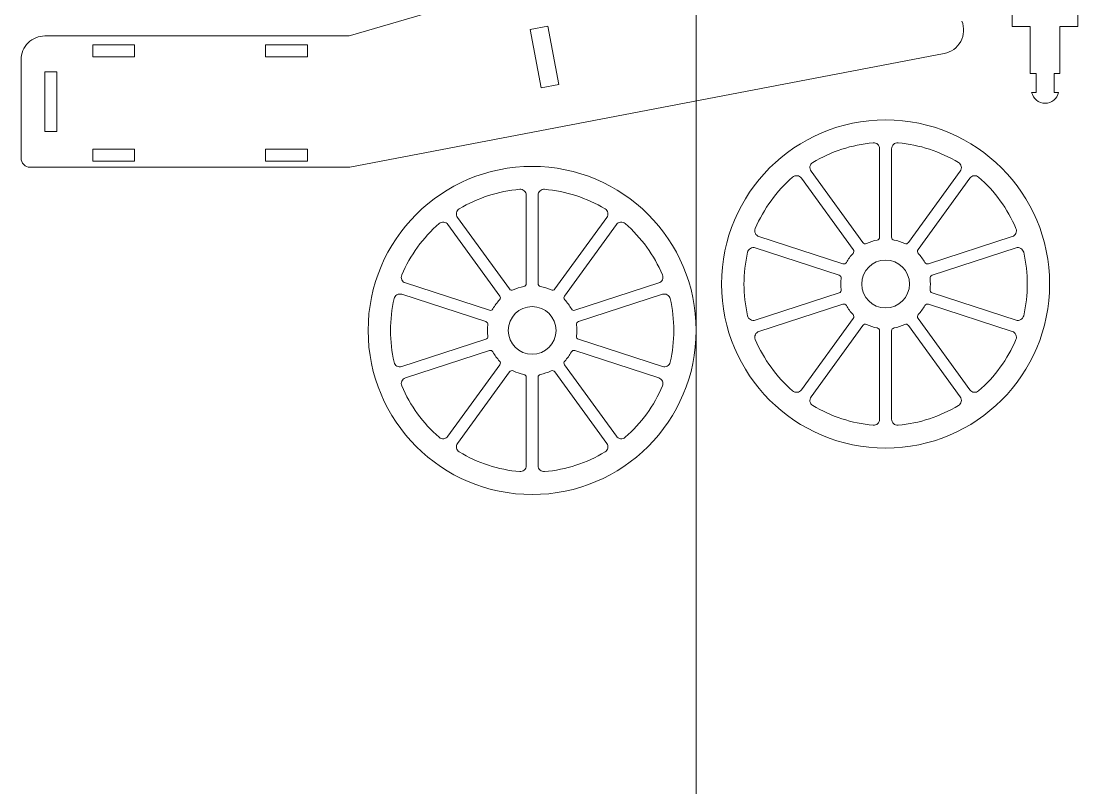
# Model space of a CAD drawing. Header units: millimetres. Extents: x -583 to 544, y -1993 to 850.
# Drawn here: x -575 to -220.6, y -323.9 to -66.9 of the extents above; entities that cross this region are included whole.
import ezdxf

# ---------------------------------------------------------------- set-up
doc = ezdxf.new("R2010")
doc.units = ezdxf.units.MM
doc.header["$MEASUREMENT"] = 0
doc.layers.add('layer 1', color=7, linetype='Continuous')

msp = doc.modelspace()

# ---------------------------------------------------------------- linework, layer by layer
at = {"layer": 'layer 1', "lineweight": 15}
for points, knots in [([(-348.5975, -170.5988), (-348.5975, -140.2232), (-373.2218, -115.5988), (-403.5974, -115.5988), (-403.5974, -115.5988), (-433.9731, -115.5988), (-458.5974, -140.223), (-458.5975, -170.5987), (-458.5975, -170.5987), (-458.5976, -200.9743), (-433.9734, -225.5987), (-403.5977, -225.5988), (-403.5977, -225.5988), (-373.2221, -225.5989), (-348.5977, -200.9747), (-348.5975, -170.5991), (-348.5915, 740.6689), (-348.5975, -1993.1348), (-348.5975, -170.5988)], [0, 0, 0, 0, 0.2, 0.2, 0.2, 0.2, 0.4, 0.4, 0.4, 0.4, 0.6, 0.6, 0.6, 0.6, 1, 1, 1, 1.0003, 1.0003, 1.0003, 1.0003]), ([(-265.4242, -77.7894), (-263.0722, -77.3404), (-261.045, -75.8614), (-259.8994, -73.7588), (-259.8994, -73.7588), (-258.7538, -71.6561), (-258.6103, -69.1509), (-259.5083, -66.9312)], [0, 0, 0, 0, 0.33333333, 0.33333333, 0.33333333, 0.33333333, 1, 1, 1, 1]), ([(-566.961, -71.8828), (-569.0827, -71.8828), (-571.1176, -72.7257), (-572.6179, -74.2259), (-572.6179, -74.2259), (-574.1182, -75.7262), (-574.961, -77.7611), (-574.961, -79.8828)], [0, 0, 0, 0, 0.33333333, 0.33333333, 0.33333333, 0.33333333, 1, 1, 1, 1]), ([(-236.1002, -90.8016), (-235.6496, -92.9272), (-233.7731, -94.4477), (-231.6002, -94.4477), (-231.6002, -94.4477), (-229.4273, -94.4477), (-227.5508, -92.9272), (-227.1002, -90.8016)], [0, 0, 0, 0, 0.33333333, 0.33333333, 0.33333333, 0.33333333, 1, 1, 1, 1]), ([(-230.0641, -155.0377), (-230.0641, -124.6621), (-254.6884, -100.0377), (-285.064, -100.0377), (-285.064, -100.0377), (-315.4397, -100.0377), (-340.064, -124.6619), (-340.0641, -155.0376), (-340.0641, -155.0376), (-340.0642, -185.4132), (-315.44, -210.0376), (-285.0643, -210.0377), (-285.0643, -210.0377), (-254.6887, -210.0378), (-230.0643, -185.4136), (-230.0641, -155.038), (-230.0641, -155.038), (-230.0641, -155.0377), (-230.0641, -155.0377)], [0, 0, 0, 0, 0.2, 0.2, 0.2, 0.2, 0.4, 0.4, 0.4, 0.4, 0.6, 0.6, 0.6, 0.6, 1, 1, 1, 1.0003, 1.0003, 1.0003, 1.0003]), ([(-287.0641, -109.7139), (-287.0641, -109.1529), (-287.2997, -108.6176), (-287.7135, -108.2388), (-287.7135, -108.2388), (-288.1272, -107.8599), (-288.6811, -107.6723), (-289.2399, -107.7216)], [0, 0, 0, 0, 0.33333333, 0.33333333, 0.33333333, 0.33333333, 1, 1, 1, 1]), ([(-280.8883, -107.7216), (-281.4471, -107.6723), (-282.001, -107.8599), (-282.4147, -108.2388), (-282.4147, -108.2388), (-282.8285, -108.6176), (-283.0641, -109.1529), (-283.0641, -109.7139)], [0, 0, 0, 0, 0.33333333, 0.33333333, 0.33333333, 0.33333333, 1, 1, 1, 1]), ([(-574.961, -112.8828), (-574.961, -113.6784), (-574.6449, -114.4415), (-574.0823, -115.0041), (-574.0823, -115.0041), (-573.5197, -115.5667), (-572.7567, -115.8828), (-571.961, -115.8828)], [0, 0, 0, 0, 0.33333333, 0.33333333, 0.33333333, 0.33333333, 1, 1, 1, 1]), ([(-309.4975, -114.3037), (-309.9786, -114.5923), (-310.3164, -115.0696), (-310.4284, -115.6193), (-310.4284, -115.6193), (-310.5405, -116.169), (-310.4165, -116.7405), (-310.0867, -117.1944)], [0, 0, 0, 0, 0.33333333, 0.33333333, 0.33333333, 0.33333333, 1, 1, 1, 1]), ([(-260.0415, -117.1944), (-259.7117, -116.7405), (-259.5877, -116.169), (-259.6998, -115.6193), (-259.6998, -115.6193), (-259.8118, -115.0696), (-260.1496, -114.5923), (-260.6307, -114.3037)], [0, 0, 0, 0, 0.33333333, 0.33333333, 0.33333333, 0.33333333, 1, 1, 1, 1]), ([(-313.3228, -119.5455), (-313.6526, -119.0917), (-314.1578, -118.7972), (-314.7152, -118.7339), (-314.7152, -118.7339), (-315.2726, -118.6706), (-315.831, -118.8443), (-316.2541, -119.2127)], [0, 0, 0, 0, 0.33333333, 0.33333333, 0.33333333, 0.33333333, 1, 1, 1, 1]), ([(-253.8741, -119.2127), (-254.2972, -118.8443), (-254.8556, -118.6706), (-255.413, -118.7339), (-255.413, -118.7339), (-255.9704, -118.7972), (-256.4756, -119.0917), (-256.8054, -119.5455)], [0, 0, 0, 0, 0.33333333, 0.33333333, 0.33333333, 0.33333333, 1, 1, 1, 1]), ([(-405.5975, -125.275), (-405.5975, -124.714), (-405.8331, -124.1787), (-406.2469, -123.7999), (-406.2469, -123.7999), (-406.6606, -123.421), (-407.2145, -123.2334), (-407.7733, -123.2827)], [0, 0, 0, 0, 0.33333333, 0.33333333, 0.33333333, 0.33333333, 1, 1, 1, 1]), ([(-399.4217, -123.2827), (-399.9805, -123.2334), (-400.5344, -123.421), (-400.9481, -123.7999), (-400.9481, -123.7999), (-401.3619, -124.1787), (-401.5975, -124.714), (-401.5975, -125.275)], [0, 0, 0, 0, 0.33333333, 0.33333333, 0.33333333, 0.33333333, 1, 1, 1, 1]), ([(-428.0309, -129.8648), (-428.512, -130.1534), (-428.8498, -130.6307), (-428.9618, -131.1804), (-428.9618, -131.1804), (-429.0739, -131.7301), (-428.9499, -132.3016), (-428.6201, -132.7555)], [0, 0, 0, 0, 0.33333333, 0.33333333, 0.33333333, 0.33333333, 1, 1, 1, 1]), ([(-378.5749, -132.7555), (-378.2451, -132.3016), (-378.1211, -131.7301), (-378.2332, -131.1804), (-378.2332, -131.1804), (-378.3452, -130.6307), (-378.683, -130.1534), (-379.1641, -129.8648)], [0, 0, 0, 0, 0.33333333, 0.33333333, 0.33333333, 0.33333333, 1, 1, 1, 1]), ([(-431.8562, -135.1066), (-432.186, -134.6528), (-432.6912, -134.3583), (-433.2486, -134.295), (-433.2486, -134.295), (-433.806, -134.2317), (-434.3644, -134.4054), (-434.7875, -134.7738)], [0, 0, 0, 0, 0.33333333, 0.33333333, 0.33333333, 0.33333333, 1, 1, 1, 1]), ([(-372.4075, -134.7738), (-372.8306, -134.4054), (-373.389, -134.2317), (-373.9464, -134.295), (-373.9464, -134.295), (-374.5038, -134.3583), (-375.009, -134.6528), (-375.3388, -135.1066)], [0, 0, 0, 0, 0.33333333, 0.33333333, 0.33333333, 0.33333333, 1, 1, 1, 1]), ([(-328.774, -136.4448), (-328.9936, -136.961), (-328.9862, -137.5458), (-328.7538, -138.0563), (-328.7538, -138.0563), (-328.5213, -138.5669), (-328.0851, -138.9564), (-327.5516, -139.1298)], [0, 0, 0, 0, 0.33333333, 0.33333333, 0.33333333, 0.33333333, 1, 1, 1, 1]), ([(-242.5766, -139.1298), (-242.0431, -138.9564), (-241.6069, -138.5669), (-241.3744, -138.0563), (-241.3744, -138.0563), (-241.142, -137.5458), (-241.1346, -136.961), (-241.3542, -136.4448)], [0, 0, 0, 0, 0.33333333, 0.33333333, 0.33333333, 0.33333333, 1, 1, 1, 1]), ([(-328.7877, -142.934), (-329.3212, -142.7606), (-329.903, -142.8193), (-330.3912, -143.0958), (-330.3912, -143.0958), (-330.8794, -143.3722), (-331.229, -143.8409), (-331.3548, -144.3877)], [0, 0, 0, 0, 0.33333333, 0.33333333, 0.33333333, 0.33333333, 1, 1, 1, 1]), ([(-238.7734, -144.3877), (-238.8992, -143.8409), (-239.2488, -143.3722), (-239.737, -143.0958), (-239.737, -143.0958), (-240.2252, -142.8193), (-240.807, -142.7606), (-241.3405, -142.934)], [0, 0, 0, 0, 0.33333333, 0.33333333, 0.33333333, 0.33333333, 1, 1, 1, 1]), ([(-277.0541, -155.0377), (-277.0541, -150.6139), (-280.6403, -147.0277), (-285.0641, -147.0277), (-285.0641, -147.0277), (-289.4879, -147.0277), (-293.0741, -150.6139), (-293.0741, -155.0377), (-293.0741, -155.0377), (-293.0741, -159.4615), (-289.4879, -163.0477), (-285.0641, -163.0477), (-285.0641, -163.0477), (-280.6403, -163.0477), (-277.0541, -159.4615), (-277.0541, -155.0377)], [0, 0, 0, 0, 0.2, 0.2, 0.2, 0.2, 0.4, 0.4, 0.4, 0.4, 0.6, 0.6, 0.6, 0.6, 1, 1, 1, 1]), ([(-447.3074, -152.0059), (-447.527, -152.5221), (-447.5196, -153.1069), (-447.2872, -153.6174), (-447.2872, -153.6174), (-447.0547, -154.128), (-446.6185, -154.5175), (-446.085, -154.6909)], [0, 0, 0, 0, 0.33333333, 0.33333333, 0.33333333, 0.33333333, 1, 1, 1, 1]), ([(-361.11, -154.6909), (-360.5765, -154.5175), (-360.1403, -154.128), (-359.9078, -153.6174), (-359.9078, -153.6174), (-359.6754, -153.1069), (-359.668, -152.5221), (-359.8876, -152.0059)], [0, 0, 0, 0, 0.33333333, 0.33333333, 0.33333333, 0.33333333, 1, 1, 1, 1]), ([(-447.3211, -158.4951), (-447.8546, -158.3217), (-448.4364, -158.3804), (-448.9246, -158.6569), (-448.9246, -158.6569), (-449.4128, -158.9333), (-449.7624, -159.402), (-449.8882, -159.9488)], [0, 0, 0, 0, 0.33333333, 0.33333333, 0.33333333, 0.33333333, 1, 1, 1, 1]), ([(-357.3068, -159.9488), (-357.4326, -159.402), (-357.7822, -158.9333), (-358.2704, -158.6569), (-358.2704, -158.6569), (-358.7586, -158.3804), (-359.3404, -158.3217), (-359.8739, -158.4951)], [0, 0, 0, 0, 0.33333333, 0.33333333, 0.33333333, 0.33333333, 1, 1, 1, 1]), ([(-395.5875, -170.5988), (-395.5875, -166.175), (-399.1737, -162.5888), (-403.5975, -162.5888), (-403.5975, -162.5888), (-408.0213, -162.5888), (-411.6075, -166.175), (-411.6075, -170.5988), (-411.6075, -170.5988), (-411.6075, -175.0226), (-408.0213, -178.6088), (-403.5975, -178.6088), (-403.5975, -178.6088), (-399.1737, -178.6088), (-395.5875, -175.0226), (-395.5875, -170.5988)], [0, 0, 0, 0, 0.2, 0.2, 0.2, 0.2, 0.4, 0.4, 0.4, 0.4, 0.6, 0.6, 0.6, 0.6, 1, 1, 1, 1]), ([(-331.3548, -165.6877), (-331.229, -166.2345), (-330.8794, -166.7032), (-330.3912, -166.9796), (-330.3912, -166.9796), (-329.903, -167.2561), (-329.3212, -167.3148), (-328.7877, -167.1414)], [0, 0, 0, 0, 0.33333333, 0.33333333, 0.33333333, 0.33333333, 1, 1, 1, 1]), ([(-241.3405, -167.1414), (-240.807, -167.3148), (-240.2252, -167.2561), (-239.737, -166.9796), (-239.737, -166.9796), (-239.2488, -166.7032), (-238.8992, -166.2345), (-238.7734, -165.6877)], [0, 0, 0, 0, 0.33333333, 0.33333333, 0.33333333, 0.33333333, 1, 1, 1, 1]), ([(-327.5516, -170.9456), (-328.0851, -171.119), (-328.5213, -171.5085), (-328.7538, -172.0191), (-328.7538, -172.0191), (-328.9862, -172.5296), (-328.9936, -173.1144), (-328.774, -173.6306)], [0, 0, 0, 0, 0.33333333, 0.33333333, 0.33333333, 0.33333333, 1, 1, 1, 1]), ([(-241.3542, -173.6306), (-241.1346, -173.1144), (-241.142, -172.5296), (-241.3744, -172.0191), (-241.3744, -172.0191), (-241.6068, -171.5085), (-242.0431, -171.119), (-242.5766, -170.9457)], [0, 0, 0, 0, 0.33333333, 0.33333333, 0.33333333, 0.33333333, 1, 1, 1, 1]), ([(-449.8882, -181.2488), (-449.7624, -181.7956), (-449.4128, -182.2643), (-448.9246, -182.5407), (-448.9246, -182.5407), (-448.4364, -182.8172), (-447.8546, -182.8759), (-447.3211, -182.7025)], [0, 0, 0, 0, 0.33333333, 0.33333333, 0.33333333, 0.33333333, 1, 1, 1, 1]), ([(-359.8739, -182.7025), (-359.3404, -182.8759), (-358.7586, -182.8172), (-358.2704, -182.5407), (-358.2704, -182.5407), (-357.7822, -182.2643), (-357.4326, -181.7956), (-357.3068, -181.2488)], [0, 0, 0, 0, 0.33333333, 0.33333333, 0.33333333, 0.33333333, 1, 1, 1, 1]), ([(-446.085, -186.5067), (-446.6185, -186.6801), (-447.0547, -187.0696), (-447.2872, -187.5802), (-447.2872, -187.5802), (-447.5196, -188.0907), (-447.527, -188.6755), (-447.3074, -189.1917)], [0, 0, 0, 0, 0.33333333, 0.33333333, 0.33333333, 0.33333333, 1, 1, 1, 1]), ([(-359.8876, -189.1917), (-359.668, -188.6755), (-359.6754, -188.0907), (-359.9078, -187.5802), (-359.9078, -187.5802), (-360.1402, -187.0696), (-360.5765, -186.6801), (-361.11, -186.5068)], [0, 0, 0, 0, 0.33333333, 0.33333333, 0.33333333, 0.33333333, 1, 1, 1, 1]), ([(-316.2541, -190.8627), (-315.831, -191.2311), (-315.2726, -191.4048), (-314.7152, -191.3415), (-314.7152, -191.3415), (-314.1578, -191.2782), (-313.6526, -190.9837), (-313.3228, -190.5299)], [0, 0, 0, 0, 0.33333333, 0.33333333, 0.33333333, 0.33333333, 1, 1, 1, 1]), ([(-256.8054, -190.5299), (-256.4756, -190.9837), (-255.9704, -191.2782), (-255.413, -191.3415), (-255.413, -191.3415), (-254.8556, -191.4048), (-254.2972, -191.2311), (-253.8741, -190.8627)], [0, 0, 0, 0, 0.33333333, 0.33333333, 0.33333333, 0.33333333, 1, 1, 1, 1]), ([(-310.0867, -192.881), (-310.4165, -193.3349), (-310.5405, -193.9064), (-310.4284, -194.4561), (-310.4284, -194.4561), (-310.3164, -195.0058), (-309.9786, -195.4831), (-309.4975, -195.7717)], [0, 0, 0, 0, 0.33333333, 0.33333333, 0.33333333, 0.33333333, 1, 1, 1, 1]), ([(-260.6307, -195.7717), (-260.1496, -195.4831), (-259.8118, -195.0058), (-259.6998, -194.4561), (-259.6998, -194.4561), (-259.5877, -193.9064), (-259.7117, -193.3349), (-260.0414, -192.881)], [0, 0, 0, 0, 0.33333333, 0.33333333, 0.33333333, 0.33333333, 1, 1, 1, 1]), ([(-289.2399, -202.3538), (-288.6811, -202.4031), (-288.1272, -202.2155), (-287.7135, -201.8366), (-287.7135, -201.8366), (-287.2997, -201.4578), (-287.0641, -200.9225), (-287.0641, -200.3615)], [0, 0, 0, 0, 0.33333333, 0.33333333, 0.33333333, 0.33333333, 1, 1, 1, 1]), ([(-283.0641, -200.3615), (-283.0641, -200.9225), (-282.8285, -201.4578), (-282.4147, -201.8366), (-282.4147, -201.8366), (-282.001, -202.2155), (-281.4471, -202.4031), (-280.8883, -202.3538)], [0, 0, 0, 0, 0.33333333, 0.33333333, 0.33333333, 0.33333333, 1, 1, 1, 1]), ([(-434.7875, -206.4238), (-434.3644, -206.7922), (-433.806, -206.9659), (-433.2486, -206.9026), (-433.2486, -206.9026), (-432.6912, -206.8393), (-432.186, -206.5448), (-431.8562, -206.091)], [0, 0, 0, 0, 0.33333333, 0.33333333, 0.33333333, 0.33333333, 1, 1, 1, 1]), ([(-428.6201, -208.4421), (-428.9499, -208.896), (-429.0739, -209.4675), (-428.9618, -210.0172), (-428.9618, -210.0172), (-428.8498, -210.5669), (-428.512, -211.0442), (-428.0309, -211.3328)], [0, 0, 0, 0, 0.33333333, 0.33333333, 0.33333333, 0.33333333, 1, 1, 1, 1]), ([(-379.1641, -211.3328), (-378.683, -211.0442), (-378.3452, -210.5669), (-378.2332, -210.0172), (-378.2332, -210.0172), (-378.1211, -209.4675), (-378.2451, -208.896), (-378.5748, -208.4421)], [0, 0, 0, 0, 0.33333333, 0.33333333, 0.33333333, 0.33333333, 1, 1, 1, 1]), ([(-375.3388, -206.091), (-375.009, -206.5448), (-374.5038, -206.8393), (-373.9464, -206.9026), (-373.9464, -206.9026), (-373.389, -206.9659), (-372.8306, -206.7922), (-372.4075, -206.4238)], [0, 0, 0, 0, 0.33333333, 0.33333333, 0.33333333, 0.33333333, 1, 1, 1, 1]), ([(-407.7733, -217.9149), (-407.2145, -217.9642), (-406.6606, -217.7766), (-406.2469, -217.3977), (-406.2469, -217.3977), (-405.8331, -217.0189), (-405.5975, -216.4836), (-405.5975, -215.9226)], [0, 0, 0, 0, 0.33333333, 0.33333333, 0.33333333, 0.33333333, 1, 1, 1, 1]), ([(-401.5975, -215.9226), (-401.5975, -216.4836), (-401.3619, -217.0189), (-400.9481, -217.3977), (-400.9481, -217.3977), (-400.5344, -217.7766), (-399.9805, -217.9642), (-399.4217, -217.9149)], [0, 0, 0, 0, 0.33333333, 0.33333333, 0.33333333, 0.33333333, 1, 1, 1, 1])]:
    msp.add_open_spline(points, degree=3, knots=knots, dxfattribs=at)
for points in [[(-242.6002, 31.2984), (-242.6002, 31.2984), (-242.6002, -68.7016), (-242.6002, -68.7016)], [(-220.6002, -68.7016), (-220.6002, -68.7016), (-220.6002, 31.2984), (-220.6002, 31.2984)], [(-335.3732, -34.0033), (-335.3732, -34.0033), (-464.5488, -71.7623), (-464.5488, -71.7623)], [(-398.39, -68.5597), (-398.39, -68.5597), (-404.2836, -69.6849), (-404.2836, -69.6849)], [(-404.2836, -69.6849), (-404.2836, -69.6849), (-400.5331, -89.3301), (-400.5331, -89.3301)], [(-394.6395, -88.205), (-394.6395, -88.205), (-398.39, -68.5597), (-398.39, -68.5597)], [(-242.6002, -68.7016), (-242.6002, -68.7016), (-236.6002, -68.7016), (-236.6002, -68.7016)], [(-236.6002, -68.7016), (-236.6002, -68.7016), (-236.6002, -84.5016), (-236.6002, -84.5016)], [(-226.6002, -68.7016), (-226.6002, -68.7016), (-220.6002, -68.7016), (-220.6002, -68.7016)], [(-226.6002, -84.5016), (-226.6002, -84.5016), (-226.6002, -68.7016), (-226.6002, -68.7016)], [(-465.3905, -71.8828), (-465.3905, -71.8828), (-566.961, -71.8828), (-566.961, -71.8828)], [(-465.3905, -71.8828), (-465.1056, -71.8828), (-464.8222, -71.8422), (-464.5488, -71.7623)], [(-536.961, -74.8828), (-536.961, -74.8828), (-550.961, -74.8828), (-550.961, -74.8828)], [(-550.961, -74.8828), (-550.961, -74.8828), (-550.961, -78.8828), (-550.961, -78.8828)], [(-536.961, -78.8828), (-536.961, -78.8828), (-536.961, -74.8828), (-536.961, -74.8828)], [(-492.961, -74.8828), (-492.961, -74.8828), (-492.961, -78.8828), (-492.961, -78.8828)], [(-478.961, -74.8828), (-478.961, -74.8828), (-492.961, -74.8828), (-492.961, -74.8828)], [(-478.961, -78.8828), (-478.961, -78.8828), (-478.961, -74.8828), (-478.961, -74.8828)], [(-464.6822, -115.8296), (-464.6822, -115.8296), (-265.4242, -77.7894), (-265.4242, -77.7894)], [(-574.961, -79.8828), (-574.961, -79.8828), (-574.961, -112.8828), (-574.961, -112.8828)], [(-550.961, -78.8828), (-550.961, -78.8828), (-536.961, -78.8828), (-536.961, -78.8828)], [(-492.961, -78.8828), (-492.961, -78.8828), (-478.961, -78.8828), (-478.961, -78.8828)], [(-562.961, -83.8828), (-562.961, -83.8828), (-566.961, -83.8828), (-566.961, -83.8828)], [(-566.961, -83.8828), (-566.961, -83.8828), (-566.961, -103.8828), (-566.961, -103.8828)], [(-562.961, -103.8828), (-562.961, -103.8828), (-562.961, -83.8828), (-562.961, -83.8828)], [(-236.6002, -84.5016), (-236.6002, -84.5016), (-234.6002, -84.5016), (-234.6002, -84.5016)], [(-234.6002, -84.5016), (-234.6002, -84.5016), (-234.6002, -90.8016), (-234.6002, -90.8016)], [(-228.6002, -84.5016), (-228.6002, -84.5016), (-226.6002, -84.5016), (-226.6002, -84.5016)], [(-228.6002, -90.8016), (-228.6002, -90.8016), (-228.6002, -84.5016), (-228.6002, -84.5016)], [(-400.5331, -89.3301), (-400.5331, -89.3301), (-394.6395, -88.205), (-394.6395, -88.205)], [(-234.6002, -90.8016), (-234.6002, -90.8016), (-236.1002, -90.8016), (-236.1002, -90.8016)], [(-227.1002, -90.8016), (-227.1002, -90.8016), (-228.6002, -90.8016), (-228.6002, -90.8016)], [(-566.961, -103.8828), (-566.961, -103.8828), (-562.961, -103.8828), (-562.961, -103.8828)], [(-289.2399, -107.7216), (-296.4036, -108.3538), (-303.3303, -110.6044), (-309.4975, -114.3037)], [(-287.0641, -139.3215), (-287.0641, -139.3215), (-287.0641, -109.7139), (-287.0641, -109.7139)], [(-283.0641, -109.7139), (-283.0641, -109.7139), (-283.0641, -139.3215), (-283.0641, -139.3215)], [(-260.6307, -114.3037), (-266.7979, -110.6044), (-273.7246, -108.3538), (-280.8883, -107.7216)], [(-536.961, -109.8828), (-536.961, -109.8828), (-550.961, -109.8828), (-550.961, -109.8828)], [(-550.961, -109.8828), (-550.961, -109.8828), (-550.961, -113.8828), (-550.961, -113.8828)], [(-536.961, -113.8828), (-536.961, -113.8828), (-536.961, -109.8828), (-536.961, -109.8828)], [(-478.961, -109.8828), (-478.961, -109.8828), (-492.961, -109.8828), (-492.961, -109.8828)], [(-492.961, -109.8828), (-492.961, -109.8828), (-492.961, -113.8828), (-492.961, -113.8828)], [(-478.961, -113.8828), (-478.961, -113.8828), (-478.961, -109.8828), (-478.961, -109.8828)], [(-571.961, -115.8828), (-571.961, -115.8828), (-465.2448, -115.8828), (-465.2448, -115.8828)], [(-550.961, -113.8828), (-550.961, -113.8828), (-536.961, -113.8828), (-536.961, -113.8828)], [(-492.961, -113.8828), (-492.961, -113.8828), (-478.961, -113.8828), (-478.961, -113.8828)], [(-465.2448, -115.8828), (-465.056, -115.8828), (-464.8677, -115.865), (-464.6822, -115.8296)], [(-316.2541, -119.2127), (-321.6781, -123.9349), (-325.959, -129.827), (-328.774, -136.4448)], [(-295.9199, -143.4986), (-295.9199, -143.4986), (-313.3228, -119.5455), (-313.3228, -119.5455)], [(-310.0867, -117.1944), (-310.0867, -117.1944), (-292.6838, -141.1474), (-292.6838, -141.1474)], [(-277.4444, -141.1474), (-277.4444, -141.1474), (-260.0415, -117.1944), (-260.0415, -117.1944)], [(-256.8054, -119.5455), (-256.8054, -119.5455), (-274.2083, -143.4986), (-274.2083, -143.4986)], [(-241.3542, -136.4448), (-244.1692, -129.827), (-248.4501, -123.9349), (-253.8741, -119.2127)], [(-407.7733, -123.2827), (-414.937, -123.9149), (-421.8637, -126.1655), (-428.0309, -129.8648)], [(-379.1641, -129.8648), (-385.3313, -126.1655), (-392.258, -123.9149), (-399.4217, -123.2827)], [(-405.5975, -154.8826), (-405.5975, -154.8826), (-405.5975, -125.275), (-405.5975, -125.275)], [(-401.5975, -125.275), (-401.5975, -125.275), (-401.5975, -154.8826), (-401.5975, -154.8826)], [(-428.6201, -132.7555), (-428.6201, -132.7555), (-411.2172, -156.7085), (-411.2172, -156.7085)], [(-395.9778, -156.7085), (-395.9778, -156.7085), (-378.5749, -132.7555), (-378.5749, -132.7555)], [(-434.7875, -134.7738), (-440.2115, -139.496), (-444.4924, -145.3881), (-447.3074, -152.0059)], [(-414.4533, -159.0597), (-414.4533, -159.0597), (-431.8562, -135.1066), (-431.8562, -135.1066)], [(-375.3388, -135.1066), (-375.3388, -135.1066), (-392.7417, -159.0597), (-392.7417, -159.0597)], [(-359.8876, -152.0059), (-362.7026, -145.3881), (-366.9835, -139.496), (-372.4075, -134.7738)], [(-327.5516, -139.1298), (-327.5516, -139.1298), (-299.3931, -148.279), (-299.3931, -148.279)], [(-292.6838, -141.1474), (-292.4017, -141.5357), (-291.8835, -141.6688), (-291.4491, -141.4645)], [(-287.8766, -140.3037), (-289.1114, -140.5394), (-290.3116, -140.9294), (-291.4491, -141.4645)], [(-287.8766, -140.3037), (-287.4051, -140.2137), (-287.0641, -139.8015), (-287.0641, -139.3215)], [(-283.0641, -139.3215), (-283.0641, -139.8015), (-282.7231, -140.2137), (-282.2516, -140.3037)], [(-278.6791, -141.4645), (-279.8166, -140.9294), (-281.0168, -140.5394), (-282.2516, -140.3037)], [(-278.6791, -141.4645), (-278.2447, -141.6688), (-277.7265, -141.5357), (-277.4444, -141.1474)], [(-270.7351, -148.279), (-270.7351, -148.279), (-242.5766, -139.1298), (-242.5766, -139.1298)], [(-331.3548, -144.3877), (-332.9672, -151.3961), (-332.9672, -158.6793), (-331.3548, -165.6877)], [(-300.6292, -152.0832), (-300.6292, -152.0832), (-328.7877, -142.934), (-328.7877, -142.934)], [(-295.9999, -144.7708), (-296.8603, -145.6873), (-297.6021, -146.7083), (-298.2078, -147.8098)], [(-295.9999, -144.7708), (-295.6713, -144.4209), (-295.6378, -143.8869), (-295.9199, -143.4986)], [(-274.2083, -143.4986), (-274.4904, -143.8869), (-274.4569, -144.4209), (-274.1283, -144.7708)], [(-271.9204, -147.8098), (-272.5261, -146.7083), (-273.2679, -145.6873), (-274.1283, -144.7708)], [(-241.3405, -142.934), (-241.3405, -142.934), (-269.499, -152.0832), (-269.499, -152.0832)], [(-238.7734, -165.6877), (-237.161, -158.6793), (-237.161, -151.3963), (-238.7734, -144.3879)], [(-299.3931, -148.279), (-298.9366, -148.4273), (-298.4391, -148.2304), (-298.2078, -147.8098)], [(-271.9204, -147.8098), (-271.6891, -148.2304), (-271.1916, -148.4273), (-270.7351, -148.279)], [(-299.946, -153.1595), (-299.8859, -152.6833), (-300.1727, -152.2316), (-300.6292, -152.0832)], [(-269.499, -152.0832), (-269.9555, -152.2316), (-270.2423, -152.6833), (-270.1822, -153.1595)], [(-446.085, -154.6909), (-446.085, -154.6909), (-417.9265, -163.8401), (-417.9265, -163.8401)], [(-406.41, -155.8648), (-407.6448, -156.1005), (-408.845, -156.4905), (-409.9825, -157.0256)], [(-406.41, -155.8648), (-405.9385, -155.7748), (-405.5975, -155.3626), (-405.5975, -154.8826)], [(-401.5975, -154.8826), (-401.5975, -155.3626), (-401.2565, -155.7748), (-400.785, -155.8648)], [(-397.2125, -157.0256), (-398.35, -156.4905), (-399.5502, -156.1005), (-400.785, -155.8648)], [(-389.2685, -163.8401), (-389.2685, -163.8401), (-361.11, -154.6909), (-361.11, -154.6909)], [(-299.946, -153.1595), (-300.1035, -154.4067), (-300.1035, -155.6687), (-299.946, -156.9159)], [(-270.1822, -156.9159), (-270.0248, -155.6687), (-270.0247, -154.4067), (-270.1821, -153.1596)], [(-419.1626, -167.6443), (-419.1626, -167.6443), (-447.3211, -158.4951), (-447.3211, -158.4951)], [(-414.5333, -160.3319), (-414.2047, -159.982), (-414.1712, -159.448), (-414.4533, -159.0597)], [(-411.2172, -156.7085), (-410.9351, -157.0968), (-410.4169, -157.2299), (-409.9825, -157.0256)], [(-397.2125, -157.0256), (-396.7781, -157.2299), (-396.2599, -157.0968), (-395.9778, -156.7085)], [(-392.7417, -159.0597), (-393.0238, -159.448), (-392.9903, -159.982), (-392.6617, -160.3319)], [(-359.8739, -158.4951), (-359.8739, -158.4951), (-388.0324, -167.6443), (-388.0324, -167.6443)], [(-328.7877, -167.1414), (-328.7877, -167.1414), (-300.6292, -157.9922), (-300.6292, -157.9922)], [(-300.6292, -157.9922), (-300.1727, -157.8438), (-299.8859, -157.3921), (-299.946, -156.9159)], [(-270.1822, -156.9159), (-270.2423, -157.3921), (-269.9555, -157.8438), (-269.499, -157.9922)], [(-269.499, -157.9922), (-269.499, -157.9922), (-241.3405, -167.1414), (-241.3405, -167.1414)], [(-449.8882, -159.9488), (-451.5006, -166.9572), (-451.5006, -174.2404), (-449.8882, -181.2488)], [(-414.5333, -160.3319), (-415.3937, -161.2484), (-416.1355, -162.2694), (-416.7412, -163.3709)], [(-390.4538, -163.3709), (-391.0595, -162.2694), (-391.8013, -161.2484), (-392.6617, -160.3319)], [(-357.3068, -181.2488), (-355.6944, -174.2404), (-355.6944, -166.9574), (-357.3068, -159.949)], [(-299.3931, -161.7964), (-299.3931, -161.7964), (-327.5516, -170.9456), (-327.5516, -170.9456)], [(-298.2078, -162.2656), (-298.4391, -161.845), (-298.9366, -161.6481), (-299.3931, -161.7964)], [(-298.2078, -162.2656), (-297.6021, -163.3671), (-296.8603, -164.3881), (-295.9999, -165.3046)], [(-274.1283, -165.3046), (-273.2679, -164.3881), (-272.5261, -163.3671), (-271.9204, -162.2656)], [(-270.7351, -161.7964), (-271.1916, -161.6481), (-271.6891, -161.845), (-271.9204, -162.2656)], [(-242.5766, -170.9456), (-242.5766, -170.9456), (-270.7351, -161.7964), (-270.7351, -161.7964)], [(-417.9265, -163.8401), (-417.47, -163.9884), (-416.9725, -163.7915), (-416.7412, -163.3709)], [(-390.4538, -163.3709), (-390.2225, -163.7915), (-389.725, -163.9884), (-389.2685, -163.8401)], [(-295.9199, -166.5768), (-295.6378, -166.1885), (-295.6713, -165.6545), (-295.9999, -165.3046)], [(-274.1283, -165.3046), (-274.4569, -165.6545), (-274.4904, -166.1885), (-274.2083, -166.5768)], [(-418.4794, -168.7206), (-418.4193, -168.2444), (-418.7061, -167.7927), (-419.1626, -167.6443)], [(-418.4794, -168.7206), (-418.6369, -169.9678), (-418.6369, -171.2298), (-418.4794, -172.477)], [(-388.0324, -167.6443), (-388.4889, -167.7927), (-388.7757, -168.2444), (-388.7156, -168.7206)], [(-388.7156, -172.477), (-388.5582, -171.2298), (-388.5581, -169.9678), (-388.7155, -168.7207)], [(-313.3228, -190.5299), (-313.3228, -190.5299), (-295.9199, -166.5768), (-295.9199, -166.5768)], [(-292.6838, -168.928), (-292.6838, -168.928), (-310.0867, -192.881), (-310.0867, -192.881)], [(-291.4491, -168.6109), (-291.8835, -168.4066), (-292.4017, -168.5397), (-292.6838, -168.928)], [(-291.4491, -168.6109), (-290.3116, -169.146), (-289.1114, -169.536), (-287.8766, -169.7717)], [(-287.0641, -170.7539), (-287.0641, -170.2739), (-287.4051, -169.8617), (-287.8766, -169.7717)], [(-282.2516, -169.7717), (-282.7231, -169.8617), (-283.0641, -170.2739), (-283.0641, -170.7539)], [(-282.2516, -169.7717), (-281.0168, -169.536), (-279.8166, -169.146), (-278.6791, -168.6109)], [(-277.4444, -168.928), (-277.7265, -168.5397), (-278.2447, -168.4066), (-278.6791, -168.6109)], [(-260.0415, -192.881), (-260.0415, -192.881), (-277.4444, -168.928), (-277.4444, -168.928)], [(-274.2083, -166.5768), (-274.2083, -166.5768), (-256.8054, -190.5299), (-256.8054, -190.5299)], [(-447.3211, -182.7025), (-447.3211, -182.7025), (-419.1626, -173.5533), (-419.1626, -173.5533)], [(-419.1626, -173.5533), (-418.7061, -173.4049), (-418.4193, -172.9532), (-418.4794, -172.477)], [(-388.7156, -172.477), (-388.7757, -172.9532), (-388.4889, -173.4049), (-388.0324, -173.5533)], [(-388.0324, -173.5533), (-388.0324, -173.5533), (-359.8739, -182.7025), (-359.8739, -182.7025)], [(-328.774, -173.6306), (-325.959, -180.2484), (-321.6781, -186.1405), (-316.2541, -190.8627)], [(-287.0641, -200.3615), (-287.0641, -200.3615), (-287.0641, -170.7539), (-287.0641, -170.7539)], [(-283.0641, -170.7539), (-283.0641, -170.7539), (-283.0641, -200.3615), (-283.0641, -200.3615)], [(-253.8741, -190.8627), (-248.4501, -186.1405), (-244.1692, -180.2484), (-241.3542, -173.6306)], [(-417.9265, -177.3575), (-417.9265, -177.3575), (-446.085, -186.5067), (-446.085, -186.5067)], [(-416.7412, -177.8267), (-416.9725, -177.4061), (-417.47, -177.2092), (-417.9265, -177.3575)], [(-416.7412, -177.8267), (-416.1355, -178.9282), (-415.3937, -179.9492), (-414.5333, -180.8657)], [(-392.6617, -180.8657), (-391.8013, -179.9492), (-391.0595, -178.9282), (-390.4538, -177.8267)], [(-389.2685, -177.3575), (-389.725, -177.2092), (-390.2225, -177.4061), (-390.4538, -177.8267)], [(-361.11, -186.5067), (-361.11, -186.5067), (-389.2685, -177.3575), (-389.2685, -177.3575)], [(-431.8562, -206.091), (-431.8562, -206.091), (-414.4533, -182.1379), (-414.4533, -182.1379)], [(-414.4533, -182.1379), (-414.1712, -181.7496), (-414.2047, -181.2156), (-414.5333, -180.8657)], [(-409.9825, -184.172), (-410.4169, -183.9677), (-410.9351, -184.1008), (-411.2172, -184.4891)], [(-409.9825, -184.172), (-408.845, -184.7071), (-407.6448, -185.0971), (-406.41, -185.3328)], [(-400.785, -185.3328), (-399.5502, -185.0971), (-398.35, -184.7071), (-397.2125, -184.172)], [(-395.9778, -184.4891), (-396.2599, -184.1008), (-396.7781, -183.9677), (-397.2125, -184.172)], [(-392.6617, -180.8657), (-392.9903, -181.2156), (-393.0238, -181.7496), (-392.7417, -182.1379)], [(-392.7417, -182.1379), (-392.7417, -182.1379), (-375.3388, -206.091), (-375.3388, -206.091)], [(-411.2172, -184.4891), (-411.2172, -184.4891), (-428.6201, -208.4421), (-428.6201, -208.4421)], [(-405.5975, -186.315), (-405.5975, -185.835), (-405.9385, -185.4228), (-406.41, -185.3328)], [(-405.5975, -215.9226), (-405.5975, -215.9226), (-405.5975, -186.315), (-405.5975, -186.315)], [(-400.785, -185.3328), (-401.2565, -185.4228), (-401.5975, -185.835), (-401.5975, -186.315)], [(-401.5975, -186.315), (-401.5975, -186.315), (-401.5975, -215.9226), (-401.5975, -215.9226)], [(-378.5749, -208.4421), (-378.5749, -208.4421), (-395.9778, -184.4891), (-395.9778, -184.4891)], [(-447.3074, -189.1917), (-444.4924, -195.8095), (-440.2115, -201.7016), (-434.7875, -206.4238)], [(-372.4075, -206.4238), (-366.9835, -201.7016), (-362.7026, -195.8095), (-359.8876, -189.1917)], [(-309.4975, -195.7717), (-303.3303, -199.471), (-296.4036, -201.7216), (-289.2399, -202.3538)], [(-280.8883, -202.3538), (-273.7246, -201.7216), (-266.7979, -199.471), (-260.6307, -195.7717)], [(-428.0309, -211.3328), (-421.8637, -215.0321), (-414.937, -217.2827), (-407.7733, -217.9149)], [(-399.4217, -217.9149), (-392.258, -217.2827), (-385.3313, -215.0321), (-379.1641, -211.3328)]]:
    msp.add_open_spline(points, degree=3, dxfattribs=at)

doc.saveas('drawing.dxf')
